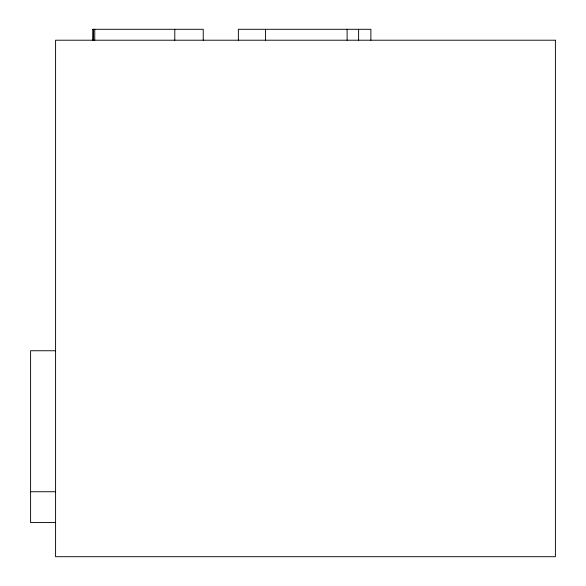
<?xml version="1.0" encoding="UTF-8"?>
<svg xmlns="http://www.w3.org/2000/svg" width="586" height="586" viewBox="0 0 586 586"><rect width="100%" height="100%" fill="white"/><g stroke="black" fill="none" stroke-linecap="round" stroke-linejoin="round"><path stroke-width="0.88" d="M92.881 29.3L203.232 29.3L203.232 40.214M55.582 350.743L30.597 350.743L30.597 522.566L55.582 522.566M30.597 491.735L55.582 491.735M370.879 40.214L370.879 29.3L238.363 29.3L238.363 40.214M358.61 29.3L358.61 40.214M347.11 29.3L347.11 40.214M265.546 29.3L265.546 40.214M174.789 29.3L174.789 40.214M94.764 29.3L94.764 40.214M93.233 29.3L93.233 40.214M92.954 29.3L92.881 40.214M555.403 40.214L55.582 40.214L55.582 556.7L555.403 556.7L555.403 40.214"/></g></svg>
